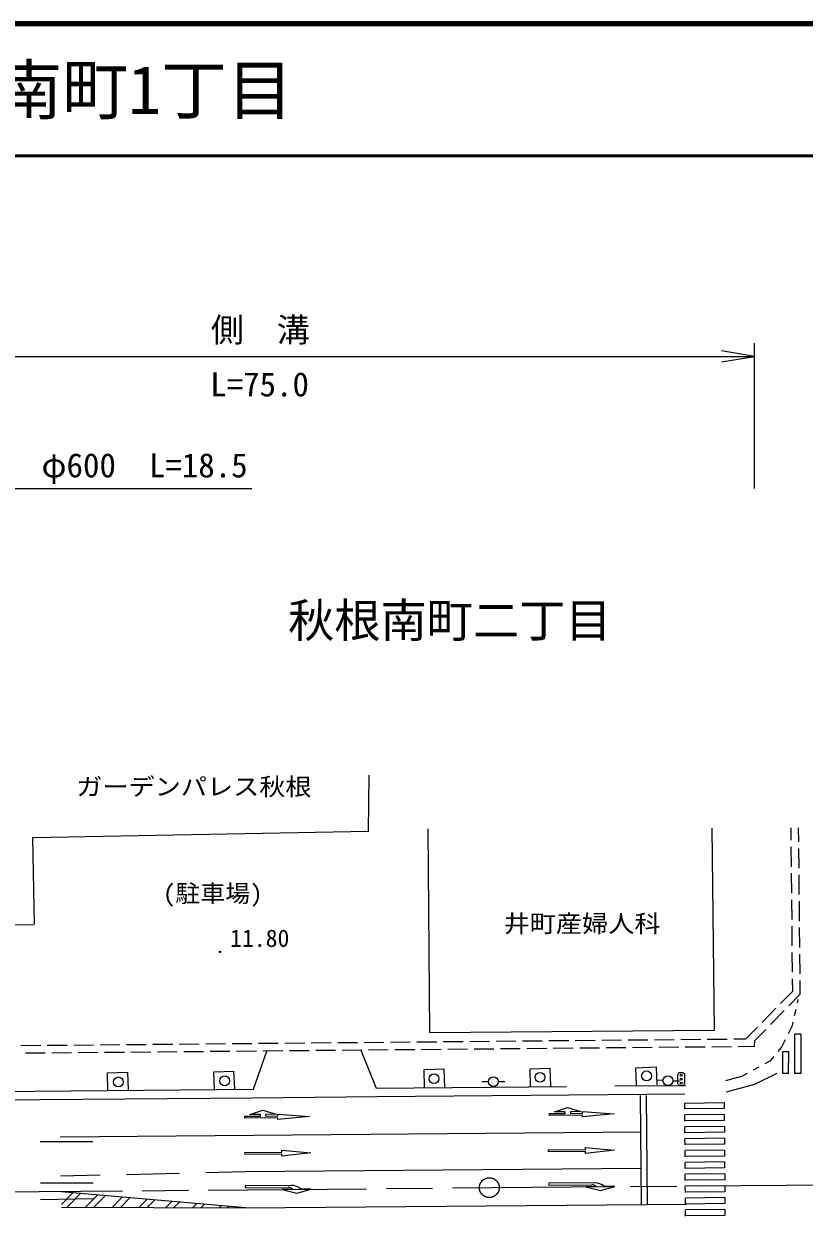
# Model space of a CAD drawing. Units: millimetres at full size, sheet at 1:1000; details may follow other scales. Extents: x 40000 to 680000, y 20000 to 380000.
# Drawn here: x 432130 to 491246, y 289672 to 380000 of the extents above; entities that cross this region are included whole.
import ezdxf
from ezdxf.enums import TextEntityAlignment as Align

# ---------------------------------------------------------------- set-up
doc = ezdxf.new("R2010")
doc.units = ezdxf.units.MM
doc.header["$LTSCALE"] = 1000
doc.linetypes.add('CHAIN', pattern=[18.5, 12, -1.5, 3.5, -1.5])
for name, color, linetype, lineweight in [('M-BGD', 7, 'Continuous', 25), ('M-BMK', 2, 'CHAIN', 13), ('M-STR-HTXT', 7, 'Continuous', 13), ('M-STR-STRC', 7, 'Continuous', 25), ('M-TTL', 2, 'Continuous', 140), ('M-TTL-LINE', 7, 'Continuous', 50), ('S-STR-HTXT', 7, 'Continuous', 13)]:
    doc.layers.add(name, color=color, linetype=linetype, lineweight=lineweight)
doc.layers.add('M-BMK-HTXT', color=7, linetype='Continuous')
doc.layers.add('M-TTL-TXT', color=7, linetype='Continuous')
doc.styles.add('ＭＳ ゴシック', font='')
doc.styles.get('ＭＳ ゴシック').set_extended_font_data('MS Gothic')

# ---------------------------------------------------------------- blocks, each defined once
blk = doc.blocks.new('open_arrow')
at = {"color": 0, "linetype": 'Continuous', "lineweight": -2}
blk.add_lwpolyline([(7.5, 1.25), (0, 0), (7.5, -1.25)], dxfattribs=at)

msp = doc.modelspace()

# ---------------------------------------------------------------- linework, layer by layer
at = {"layer": 'M-BGD'}
for p, q in [((458229, 318804), (458299, 323083)), ((462896, 303551), (462760, 319024)), ((484243, 319078), (484416, 303740)), ((490235, 319093), (490244, 318145)), ((490805, 319094), (490815, 318030)), ((458229, 318804), (432777, 318330)), ((432777, 318330), (432899, 311779)), ((490249, 317645), (490263, 316145)), ((490820, 317530), (490834, 316030)), ((490268, 315645), (490282, 314145)), ((490839, 315530), (490853, 314031)), ((490287, 313645), (490301, 312145)), ((490858, 313531), (490872, 312031)), ((430142, 311749), (432849, 311779)), ((490306, 311645), (490320, 310145)), ((490877, 311531), (490891, 310031)), ((490325, 309645), (490339, 308145)), ((490896, 309531), (490911, 308031)), ((490344, 307645), (490353, 306697)), ((490915, 307531), (490925, 306467)), ((490353, 306697), (489458, 305782)), ((490925, 306467), (490088, 305611)), ((489108, 305424), (488059, 304352)), ((490527, 304862), (490635, 305350)), ((490743, 305838), (490798, 306087)), ((489739, 305254), (488689, 304182)), ((484416, 303740), (462896, 303551)), ((487709, 303995), (486813, 303080)), ((488340, 303825), (487502, 302969)), ((490060, 303508), (490363, 304124)), ((490363, 304124), (490418, 304374)), ((435408, 302608), (433908, 302594)), ((437408, 302626), (435908, 302612)), ((439408, 302644), (437908, 302631)), ((441408, 302663), (439908, 302649)), ((443408, 302681), (441908, 302667)), ((445408, 302699), (443908, 302686)), ((447407, 302718), (445908, 302704)), ((449407, 302736), (447907, 302722)), ((451407, 302755), (449907, 302741)), ((453407, 302773), (451907, 302759)), ((455407, 302791), (453907, 302778)), ((457407, 302810), (455907, 302796)), ((459407, 302828), (457907, 302814)), ((461407, 302846), (459907, 302833)), ((463407, 302865), (461907, 302851)), ((465407, 302883), (463907, 302869)), ((467407, 302902), (465907, 302888)), ((469407, 302920), (467907, 302906)), ((471406, 302938), (469907, 302925)), ((473406, 302957), (471906, 302943)), ((475406, 302975), (473906, 302961)), ((477406, 302993), (475906, 302980)), ((479406, 303012), (477906, 302998)), ((481406, 303030), (479906, 303016)), ((483406, 303049), (481906, 303035)), ((485406, 303067), (483906, 303053)), ((486813, 303080), (485906, 303072)), ((487478, 302516), (487502, 302969)), ((489535, 302444), (489839, 303060)), ((433408, 302589), (431908, 302575)), ((433744, 302022), (432244, 302009)), ((435744, 302041), (434244, 302027)), ((437744, 302059), (436244, 302045)), ((439744, 302077), (438244, 302064)), ((441744, 302096), (440244, 302082)), ((443743, 302114), (442244, 302100)), ((445743, 302133), (444243, 302119)), ((447743, 302151), (446243, 302137)), ((449743, 302169), (448243, 302156)), ((449520, 299291), (450545, 302175)), ((451743, 302188), (450243, 302174)), ((453743, 302206), (452243, 302192)), ((455743, 302224), (454243, 302211)), ((457743, 302243), (456243, 302229)), ((457672, 302250), (458812, 299363)), ((459743, 302261), (458243, 302247)), ((461743, 302280), (460243, 302266)), ((463743, 302298), (462243, 302284)), ((465743, 302316), (464243, 302303)), ((467742, 302335), (466242, 302321)), ((469742, 302353), (468242, 302339)), ((471742, 302371), (470242, 302358)), ((473742, 302390), (472242, 302376)), ((475742, 302408), (474242, 302394)), ((477742, 302427), (476242, 302413)), ((479742, 302445), (478242, 302431)), ((481742, 302463), (480242, 302450)), ((483742, 302482), (482242, 302468)), ((485742, 302500), (484242, 302486)), ((487478, 302516), (486242, 302505)), ((488717, 301465), (488966, 301763)), ((489286, 302146), (489535, 302444)), ((462446, 300793), (463960, 300836)), ((462485, 299396), (462446, 300793)), ((463960, 300836), (464000, 299439)), ((470478, 300843), (471974, 300893)), ((470524, 299479), (470478, 300843)), ((471974, 300893), (472019, 299529)), ((478486, 300910), (480024, 300975)), ((478544, 299558), (478486, 300910)), ((480024, 300975), (480082, 299624)), ((487405, 300754), (487844, 300992)), ((488284, 301230), (488717, 301465)), ((438457, 300538), (439981, 300591)), ((438505, 299187), (438457, 300538)), ((439981, 300591), (440028, 299241)), ((446525, 300597), (448018, 300664)), ((446584, 299263), (446525, 300597)), ((448018, 300664), (448078, 299330)), ((480547, 299955), (480048, 299976)), ((481297, 299929), (481797, 299916)), ((481672, 299749), (481685, 300374)), ((481685, 300374), (481696, 300436)), ((481696, 300436), (481719, 300478)), ((481719, 300478), (481763, 300522)), ((481763, 300522), (481808, 300547)), ((481808, 300547), (481876, 300558)), ((481876, 300558), (482001, 300555)), ((482001, 300555), (482068, 300541)), ((482068, 300541), (482113, 300515)), ((482113, 300515), (482154, 300472)), ((482154, 300472), (482178, 300424)), ((482184, 300364), (482171, 299739)), ((482178, 300424), (482184, 300364)), ((485316, 299937), (486532, 300281)), ((486532, 300281), (486965, 300516)), ((420378, 299012), (449520, 299291)), ((458812, 299363), (473249, 299500)), ((467326, 299859), (466826, 299857)), ((468076, 299862), (468576, 299864)), ((476909, 299552), (482288, 299562)), ((481680, 299686), (481672, 299749)), ((481704, 299638), (481680, 299686)), ((481743, 299598), (481704, 299638)), ((481788, 299572), (481743, 299598)), ((481855, 299558), (481788, 299572)), ((481980, 299555), (481855, 299558)), ((482048, 299564), (481980, 299555)), ((482093, 299590), (482048, 299564)), ((482139, 299632), (482093, 299590)), ((482160, 299677), (482139, 299632)), ((482171, 299739), (482160, 299677))]:
    msp.add_line(p, q, dxfattribs=at)
for centre, radius in [((446981, 309688), 50), ((446981, 309688), 43.8), ((446981, 309688), 37.5), ((446981, 309688), 31.3), ((446981, 309688), 25), ((446981, 309688), 18.8), ((446981, 309688), 12.5), ((446981, 309688), 6.2), ((439285, 299840), 375), ((447344, 299928), 375), ((463203, 300087), 375), ((467701, 299861), 373), ((471230, 300191), 375), ((479309, 300300), 375), ((480922, 299939), 373), ((481928, 300056), 75), ((481934, 300356), 75), ((481922, 299756), 75)]:
    msp.add_circle(centre, radius, dxfattribs=at)
at = {"layer": 'M-BMK'}
msp.add_line((427595, 291483), (501434, 292128), dxfattribs=at)
msp.add_circle((467393, 291831), 750, dxfattribs=at)
at = {"layer": 'M-STR-HTXT'}
for p, q in [((487478, 344808), (487478, 355808)), ((412810, 354808), (487478, 354808))]:
    msp.add_line(p, q, dxfattribs=at)
at = {"layer": 'M-STR-STRC'}
for p, q in [((491005, 303470), (490548, 303468)), ((490549, 300472), (490548, 303468)), ((491005, 303470), (490999, 300474)), ((489622, 300476), (489627, 302129)), ((490077, 302127), (489627, 302129)), ((490072, 300474), (490077, 302127)), ((489171, 300480), (487496, 299651)), ((490072, 300474), (489622, 300476)), ((490999, 300474), (490542, 300472)), ((487496, 299651), (485331, 299054)), ((449424, 298614), (420473, 298389)), ((458865, 298717), (449424, 298614)), ((482200, 298904), (458865, 298717)), ((478919, 290556), (478847, 298806)), ((479369, 290560), (479297, 298810)), ((482198, 298241), (485186, 298275)), ((482201, 297791), (482198, 298241)), ((485186, 298275), (485189, 297825)), ((485189, 297825), (482201, 297791)), ((485192, 297375), (482204, 297341)), ((482208, 296871), (482204, 297341)), ((485192, 297375), (485196, 296925)), ((485196, 296925), (482208, 296891)), ((485199, 296475), (482211, 296441)), ((482214, 295972), (482211, 296441)), ((485199, 296475), (485203, 296025)), ((434883, 295672), (478871, 296056)), ((485203, 296025), (482214, 295991)), ((485206, 295575), (482218, 295541)), ((482221, 295072), (482218, 295541)), ((485206, 295575), (485209, 295125)), ((433362, 295322), (437362, 295319)), ((485209, 295125), (482221, 295091)), ((485213, 294675), (482224, 294641)), ((482228, 294172), (482224, 294641)), ((485213, 294675), (485216, 294225)), ((485216, 294225), (482228, 294191)), ((485219, 293775), (482231, 293741)), ((482234, 293272), (482231, 293741)), ((485219, 293775), (485223, 293325)), ((434934, 292723), (437916, 292792)), ((439916, 292838), (443915, 292930)), ((445914, 292976), (448897, 293044)), ((448897, 293044), (478895, 293306)), ((485223, 293325), (482234, 293291)), ((485226, 292875), (482238, 292841)), ((482241, 292372), (482238, 292841)), ((485226, 292875), (485229, 292425)), ((437389, 292170), (433389, 292162)), ((485229, 292425), (482241, 292391)), ((485232, 291975), (482244, 291941)), ((482248, 291472), (482244, 291941)), ((485232, 291975), (485236, 291525)), ((437400, 290976), (433398, 290908)), ((448921, 290295), (434955, 291508)), ((435837, 291432), (434971, 290550)), ((436419, 291381), (435406, 290350)), ((437710, 291269), (436802, 290345)), ((438292, 291218), (437430, 290342)), ((439583, 291106), (438827, 290336)), ((440165, 291056), (439455, 290334)), ((441456, 290943), (440852, 290328)), ((442038, 290893), (441480, 290325)), ((485236, 291525), (482248, 291491)), ((485239, 291075), (482251, 291041)), ((482254, 290572), (482251, 291041)), ((485239, 291075), (485243, 290625)), ((434975, 290352), (448921, 290295)), ((443329, 290781), (442876, 290320)), ((443911, 290730), (443505, 290317)), ((445202, 290618), (444901, 290311)), ((445784, 290567), (445529, 290309)), ((447075, 290455), (446924, 290301)), ((447643, 290391), (447552, 290298)), ((448921, 290295), (482369, 290586)), ((485243, 290625), (482254, 290591)), ((485246, 290175), (482258, 290141)), ((482261, 289672), (482258, 290141)), ((485246, 290175), (485249, 289725)), ((485249, 289725), (482261, 289691))]:
    msp.add_line(p, q, dxfattribs=at)
for points in [[(448861, 297090), (448860, 297240), (450050, 297252), (450049, 297377), (449249, 297369), (450246, 297696), (451249, 297388), (450449, 297381), (450450, 297256), (451375, 297264), (451374, 297389), (453776, 297212), (451378, 296989), (451376, 297114)], [(471944, 297292), (471943, 297442), (473133, 297453), (473132, 297578), (472332, 297570), (473329, 297898), (474332, 297590), (473532, 297582), (473533, 297457), (474458, 297466), (474456, 297591), (476858, 297414), (474460, 297191), (474459, 297316)], [(448885, 294345), (448884, 294495), (451684, 294519), (451683, 294669), (453884, 294463), (451686, 294219), (451685, 294369)], [(471884, 294546), (471883, 294696), (474683, 294720), (474682, 294870), (476884, 294664), (474686, 294420), (474684, 294570)]]:
    msp.add_lwpolyline(points, close=True, dxfattribs=at)
for points in [[(452392, 292000), (448906, 291969), (448907, 291819), (452150, 291848)], [(475391, 292200), (471905, 292170), (471906, 292020), (475149, 292048)], [(475508, 291901), (474708, 291894), (475810, 291604), (476907, 291914), (476108, 291907)], [(452508, 291701), (451708, 291694), (452811, 291404), (453908, 291713), (453108, 291706)]]:
    msp.add_lwpolyline(points, dxfattribs=at)
for centre, radius in [((452154, 291348), 500), ((452400, 291000), 1000), ((475154, 291548), 500), ((475400, 291200), 1000)]:
    msp.add_arc(centre, radius, 44.93034, 90.50334, dxfattribs=at)
at = {"layer": 'M-TTL'}
msp.add_line((680000, 380000), (40000, 380000), dxfattribs=at)
at = {"layer": 'M-TTL-LINE'}
msp.add_line((40000, 370000), (680000, 370000), dxfattribs=at)
at = {"layer": 'S-STR-HTXT'}
msp.add_lwpolyline([(402808, 296387), (419402, 344808), (449402, 344808)], dxfattribs=at)

# ---------------------------------------------------------------- block references
at = {"layer": 'M-STR-HTXT', "xscale": 333, "yscale": 333, "rotation": 180}
msp.add_blockref('open_arrow', (487478, 354808), dxfattribs=at)

# ---------------------------------------------------------------- texts
at = {"layer": 'M-BGD', "style": 'ＭＳ ゴシック'}
for s, width, p in [('ガーデンパレス秋根', 1.1, (436100, 321152)), ('(駐車場)', 1.05, (442664, 313065)), ('井町産婦人科', 1.1, (468481, 310779))]:
    msp.add_text(s, height=1320, dxfattribs=dict(at, width=width)).set_placement(p, align=Align.BOTTOM_LEFT)
msp.add_text('11.80', height=1320, dxfattribs=at).set_placement((447756, 309673), align=Align.BOTTOM_LEFT)
at = {"layer": 'M-BMK-HTXT', "style": 'ＭＳ ゴシック'}
msp.add_text('秋根南町二丁目', height=2566, dxfattribs=at).set_placement((464402, 334808), align=Align.MIDDLE_CENTER)
at = {"layer": 'M-STR-HTXT', "style": 'ＭＳ ゴシック'}
msp.add_text('側\u3000溝', height=1833, dxfattribs=at).set_placement((450041, 356818), align=Align.MIDDLE_CENTER)
msp.add_text('L=75.0', height=1833, dxfattribs=at).set_placement((449989, 351224), align=Align.BOTTOM_CENTER)
at = {"layer": 'M-TTL-TXT', "style": 'ＭＳ ゴシック'}
msp.add_text('下関市秋根南町1丁目', height=3666, dxfattribs=at).set_placement((405024, 375000), align=Align.MIDDLE_LEFT)
at = {"layer": 'S-STR-HTXT', "style": 'ＭＳ ゴシック'}
msp.add_text('ヒューム管\u3000φ600\u3000L=18.5', height=1833, dxfattribs=at).set_placement((433777, 346558), align=Align.MIDDLE_CENTER)

doc.saveas('drawing.dxf')
